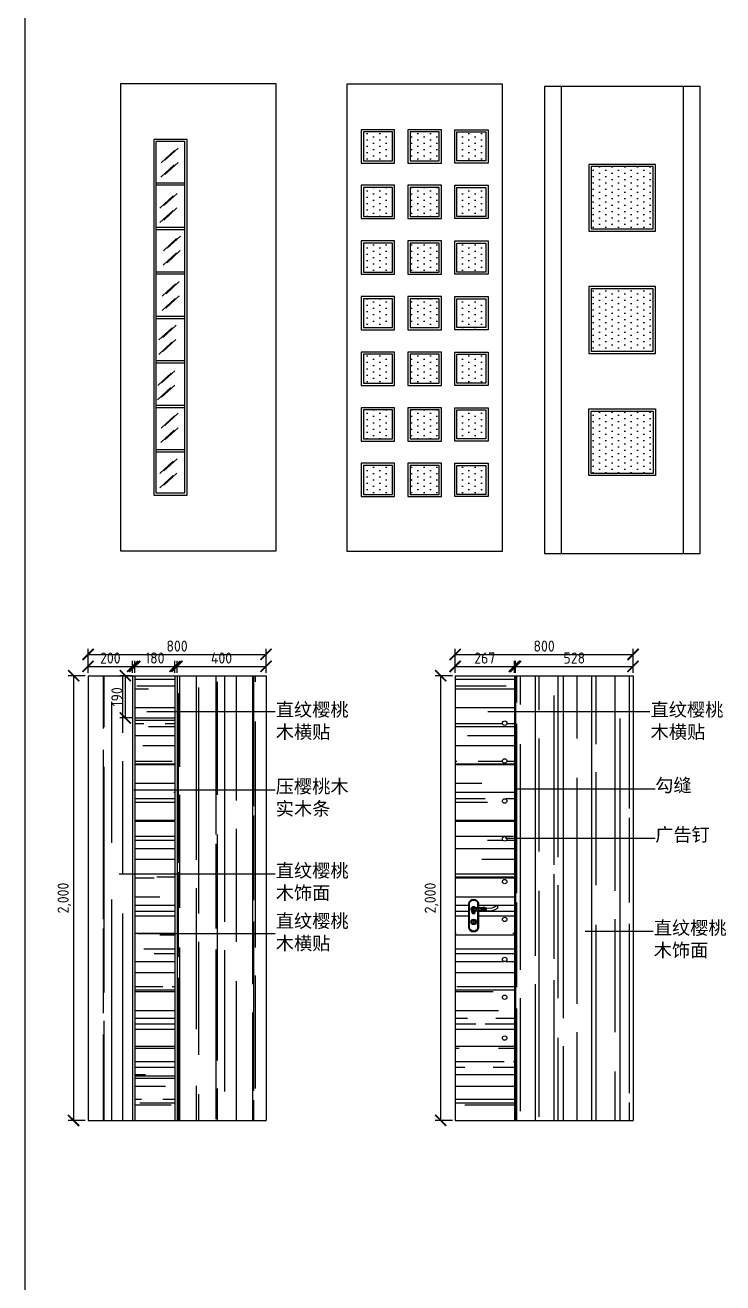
# Model space of a CAD drawing. Extents: x -42728 to 99010, y -18674 to 47645.
# Drawn here: x 5720 to 8857, y 569 to 6225 of the extents above; entities that cross this region are included whole.
import ezdxf

# ---------------------------------------------------------------- set-up
doc = ezdxf.new("R2010")
doc.units = 0
doc.header["$LTSCALE"] = 100
doc.header["$MEASUREMENT"] = 0
doc.linetypes.add('DASHDOT', pattern=[1, 0.5, -0.25, 0, -0.25])
doc.layers.get('0').update_dxf_attribs({"linetype": 'CONTINUOUS'})
doc.layers.get('DEFPOINTS').update_dxf_attribs({"linetype": 'CONTINUOUS'})
for name, color, linetype in [('01', 3, 'CONTINUOUS'), ('AXIS', 1, 'DASHDOT'), ('CUANG', 4, 'CONTINUOUS'), ('DIMIAN', 8, 'CONTINUOUS'), ('DOOR', 3, 'CONTINUOUS'), ('JIAJU', 7, 'CONTINUOUS'), ('抽屉滑道', 7, 'CONTINUOUS')]:
    doc.layers.add(name, color=color, linetype=linetype)
doc.styles.get("Standard").update_dxf_attribs({"font": 'ISOCP'})
doc.styles.add('STYLE1', font='simhei.ttf')
doc.dimstyles.get("Standard").update_dxf_attribs({"dimtxt": 2.5, "dimasz": 2.5, "dimexe": 1.25, "dimexo": 0.625, "dimtad": 1, "dimdec": 4, "dimdsep": 46, "dimlunit": 6, "dimtxsty": 'Standard', "dimcen": 2.5, "dimadec": 0, "dimazin": 0, "dimtfac": 1, "dimtdec": 4, "dimtmove": 0, "dimatfit": 3, "dimfxl": 1, "dimtolj": 1, "dimtzin": 0, "dimarcsym": 0})
pattern_1 = [(90, (-113.91, -526.36), (-127, 279.4), [1905, -254, 635, -127]), (90, (-177.41, -357.45), (-168.91, -127), [381, -41.91, 762, -95.25]), (90, (-221.86, -462.86), (-85.09, 660.4), [1016, -177.8, 508, -127])]
pattern_2 = [(0, (-113.91, -526.36), (279.4, 127), [1905, -254, 635, -127]), (0, (55, -462.86), (-127, 168.91), [381, -41.91, 762, -95.25]), (0, (-50.41, -418.41), (660.4, 85.09), [1016, -177.8, 508, -127])]
pattern_3 = [(90, (-867464.437, -898639.87), (-28.575, 14.2875), [0, -28.575])]

# ---------------------------------------------------------------- blocks, each defined once
blk = doc.blocks.new('_ARCHTICK')
at = {"color": 0, "linetype": 'ByBlock', "const_width": 0.15}
blk.add_lwpolyline([(-0.5, -0.5), (0.5, 0.5)], dxfattribs=at)
blk = doc.blocks.new('*D806')
at = {"color": 252, "linetype": 'ByBlock', "transparency": 16777216}
for p, q in [((1765.6, 2027.7), (1687.9, 2027.7)), ((1712.9, 2027.7), (1712.9, 27.7)), ((1765.6, 27.7), (1687.9, 27.7))]:
    blk.add_line(p, q, dxfattribs=at)
at = {"layer": 'DEFPOINTS', "color": 0, "linetype": 'ByBlock', "transparency": 16777216}
for p in [(1778.1, 2027.7), (1712.9, 27.7), (1778.1, 27.7)]:
    blk.add_point(p, dxfattribs=at)
at = {"color": 252, "linetype": 'ByBlock', "transparency": 16777216, "xscale": 50, "yscale": 50, "zscale": 50}
for p, rotation in [((1712.9, 2027.7), 90), ((1712.9, 27.7), 270)]:
    blk.add_blockref('_ARCHTICK', p, dxfattribs=dict(at, rotation=rotation))
at = {"color": 2, "linetype": 'ByBlock', "transparency": 16777216, "insert": (1671.7, 1027.7), "char_height": 50, "attachment_point": 5, "rotation": 90}
blk.add_mtext('\\A1;2,000', dxfattribs=at)
blk = doc.blocks.new('*D807')
at = {"color": 252, "linetype": 'ByBlock', "transparency": 16777216}
for p, q in [((115.2, 2027.7), (37.5, 2027.7)), ((62.5, 2027.7), (62.5, 27.7)), ((115.2, 27.7), (37.5, 27.7))]:
    blk.add_line(p, q, dxfattribs=at)
at = {"layer": 'DEFPOINTS', "color": 0, "linetype": 'ByBlock', "transparency": 16777216}
for p in [(127.7, 2027.7), (62.5, 27.7), (127.7, 27.7)]:
    blk.add_point(p, dxfattribs=at)
at = {"color": 252, "linetype": 'ByBlock', "transparency": 16777216, "xscale": 50, "yscale": 50, "zscale": 50}
for p, rotation in [((62.5, 2027.7), 90), ((62.5, 27.7), 270)]:
    blk.add_blockref('_ARCHTICK', p, dxfattribs=dict(at, rotation=rotation))
at = {"color": 2, "linetype": 'ByBlock', "transparency": 16777216, "insert": (21.2, 1027.7), "char_height": 50, "attachment_point": 5, "rotation": 90}
blk.add_mtext('\\A1;2,000', dxfattribs=at)
blk = doc.blocks.new('*D808')
at = {"color": 252, "linetype": 'ByBlock', "transparency": 16777216}
for p, q in [((127.7, 2069.5), (127.7, 2148.4)), ((127.7, 2123.4), (927.7, 2123.4)), ((927.7, 2069.5), (927.7, 2148.4))]:
    blk.add_line(p, q, dxfattribs=at)
at = {"layer": 'DEFPOINTS', "color": 0, "linetype": 'ByBlock', "transparency": 16777216}
for p in [(927.7, 2123.4), (127.7, 2057), (927.7, 2057)]:
    blk.add_point(p, dxfattribs=at)
at = {"color": 252, "linetype": 'ByBlock', "transparency": 16777216, "xscale": 50, "yscale": 50, "zscale": 50, "rotation": 180}
blk.add_blockref('_ARCHTICK', (127.7, 2123.4), dxfattribs=at)
at = {"color": 252, "linetype": 'ByBlock', "transparency": 16777216, "xscale": 50, "yscale": 50, "zscale": 50}
blk.add_blockref('_ARCHTICK', (927.7, 2123.4), dxfattribs=at)
at = {"color": 2, "linetype": 'ByBlock', "transparency": 16777216, "insert": (527.7, 2160.9), "char_height": 50, "attachment_point": 5}
blk.add_mtext('\\A1;800', dxfattribs=at)
blk = doc.blocks.new('*D809')
at = {"color": 252, "linetype": 'ByBlock', "transparency": 16777216}
for p, q in [((527.7, 2040.2), (527.7, 2094.7)), ((927.7, 2040.2), (927.7, 2094.7)), ((527.7, 2069.7), (927.7, 2069.7))]:
    blk.add_line(p, q, dxfattribs=at)
at = {"layer": 'DEFPOINTS', "color": 0, "linetype": 'ByBlock', "transparency": 16777216}
for p in [(927.7, 2069.7), (527.7, 2027.7), (927.7, 2027.7)]:
    blk.add_point(p, dxfattribs=at)
at = {"color": 252, "linetype": 'ByBlock', "transparency": 16777216, "xscale": 50, "yscale": 50, "zscale": 50, "rotation": 180}
blk.add_blockref('_ARCHTICK', (527.7, 2069.7), dxfattribs=at)
at = {"color": 252, "linetype": 'ByBlock', "transparency": 16777216, "xscale": 50, "yscale": 50, "zscale": 50}
blk.add_blockref('_ARCHTICK', (927.7, 2069.7), dxfattribs=at)
at = {"color": 2, "linetype": 'ByBlock', "transparency": 16777216, "insert": (727.7, 2107.2), "char_height": 50, "attachment_point": 5}
blk.add_mtext('\\A1;400', dxfattribs=at)
blk = doc.blocks.new('*D810')
at = {"color": 252, "linetype": 'ByBlock', "transparency": 16777216}
for p, q in [((127.7, 2040.2), (127.7, 2094.7)), ((327.7, 2040.2), (327.7, 2094.7)), ((127.7, 2069.7), (327.7, 2069.7))]:
    blk.add_line(p, q, dxfattribs=at)
at = {"layer": 'DEFPOINTS', "color": 0, "linetype": 'ByBlock', "transparency": 16777216}
for p in [(327.7, 2069.7), (127.7, 2027.7), (327.7, 2027.7)]:
    blk.add_point(p, dxfattribs=at)
at = {"color": 252, "linetype": 'ByBlock', "transparency": 16777216, "xscale": 50, "yscale": 50, "zscale": 50, "rotation": 180}
blk.add_blockref('_ARCHTICK', (127.7, 2069.7), dxfattribs=at)
at = {"color": 252, "linetype": 'ByBlock', "transparency": 16777216, "xscale": 50, "yscale": 50, "zscale": 50}
blk.add_blockref('_ARCHTICK', (327.7, 2069.7), dxfattribs=at)
at = {"color": 2, "linetype": 'ByBlock', "transparency": 16777216, "insert": (227.7, 2107.2), "char_height": 50, "attachment_point": 5}
blk.add_mtext('\\A1;200', dxfattribs=at)
blk = doc.blocks.new('*D811')
at = {"color": 252, "linetype": 'ByBlock', "transparency": 16777216}
for p, q in [((337.7, 2040.2), (337.7, 2094.7)), ((517.7, 2040.2), (517.7, 2094.7)), ((337.7, 2069.7), (517.7, 2069.7))]:
    blk.add_line(p, q, dxfattribs=at)
at = {"layer": 'DEFPOINTS', "color": 0, "linetype": 'ByBlock', "transparency": 16777216}
for p in [(517.7, 2069.7), (337.7, 2027.7), (517.7, 2027.7)]:
    blk.add_point(p, dxfattribs=at)
at = {"color": 252, "linetype": 'ByBlock', "transparency": 16777216, "xscale": 50, "yscale": 50, "zscale": 50, "rotation": 180}
blk.add_blockref('_ARCHTICK', (337.7, 2069.7), dxfattribs=at)
at = {"color": 252, "linetype": 'ByBlock', "transparency": 16777216, "xscale": 50, "yscale": 50, "zscale": 50}
blk.add_blockref('_ARCHTICK', (517.7, 2069.7), dxfattribs=at)
at = {"color": 2, "linetype": 'ByBlock', "transparency": 16777216, "insert": (427.7, 2107.2), "char_height": 50, "attachment_point": 5}
blk.add_mtext('\\A1;180', dxfattribs=at)
blk = doc.blocks.new('*D812')
at = {"color": 252, "linetype": 'ByBlock', "transparency": 16777216}
for p, q in [((325.2, 2027.7), (269.9, 2027.7)), ((294.9, 2027.7), (294.9, 1837.7)), ((325.2, 1837.7), (269.9, 1837.7))]:
    blk.add_line(p, q, dxfattribs=at)
at = {"layer": 'DEFPOINTS', "color": 0, "linetype": 'ByBlock', "transparency": 16777216}
for p in [(337.7, 2027.7), (294.9, 1837.7), (337.7, 1837.7)]:
    blk.add_point(p, dxfattribs=at)
at = {"color": 252, "linetype": 'ByBlock', "transparency": 16777216, "xscale": 50, "yscale": 50, "zscale": 50}
for p, rotation in [((294.9, 2027.7), 90), ((294.9, 1837.7), 270)]:
    blk.add_blockref('_ARCHTICK', p, dxfattribs=dict(at, rotation=rotation))
at = {"color": 2, "linetype": 'ByBlock', "transparency": 16777216, "insert": (257.4, 1932.7), "char_height": 50, "attachment_point": 5, "rotation": 90}
blk.add_mtext('\\A1;190', dxfattribs=at)
blk = doc.blocks.new('*D813')
at = {"color": 252, "linetype": 'ByBlock', "transparency": 16777216}
for p, q in [((1778.1, 2040.2), (1778.1, 2094.7)), ((2044.8, 2040.2), (2044.8, 2094.7)), ((1778.1, 2069.7), (2044.8, 2069.7))]:
    blk.add_line(p, q, dxfattribs=at)
at = {"layer": 'DEFPOINTS', "color": 0, "linetype": 'ByBlock', "transparency": 16777216}
for p in [(2044.8, 2069.7), (1778.1, 2027.7), (2044.8, 2027.7)]:
    blk.add_point(p, dxfattribs=at)
at = {"color": 252, "linetype": 'ByBlock', "transparency": 16777216, "xscale": 50, "yscale": 50, "zscale": 50, "rotation": 180}
blk.add_blockref('_ARCHTICK', (1778.1, 2069.7), dxfattribs=at)
at = {"color": 252, "linetype": 'ByBlock', "transparency": 16777216, "xscale": 50, "yscale": 50, "zscale": 50}
blk.add_blockref('_ARCHTICK', (2044.8, 2069.7), dxfattribs=at)
at = {"color": 2, "linetype": 'ByBlock', "transparency": 16777216, "insert": (1911.4, 2107.2), "char_height": 50, "attachment_point": 5}
blk.add_mtext('\\A1;267', dxfattribs=at)
blk = doc.blocks.new('*D814')
at = {"color": 252, "linetype": 'ByBlock', "transparency": 16777216}
for p, q in [((2049.8, 2040.2), (2049.8, 2094.7)), ((2578.1, 2040.2), (2578.1, 2094.7)), ((2049.8, 2069.7), (2578.1, 2069.7))]:
    blk.add_line(p, q, dxfattribs=at)
at = {"layer": 'DEFPOINTS', "color": 0, "linetype": 'ByBlock', "transparency": 16777216}
for p in [(2578.1, 2069.7), (2049.8, 2027.7), (2578.1, 2027.7)]:
    blk.add_point(p, dxfattribs=at)
at = {"color": 252, "linetype": 'ByBlock', "transparency": 16777216, "xscale": 50, "yscale": 50, "zscale": 50, "rotation": 180}
blk.add_blockref('_ARCHTICK', (2049.8, 2069.7), dxfattribs=at)
at = {"color": 252, "linetype": 'ByBlock', "transparency": 16777216, "xscale": 50, "yscale": 50, "zscale": 50}
blk.add_blockref('_ARCHTICK', (2578.1, 2069.7), dxfattribs=at)
at = {"color": 2, "linetype": 'ByBlock', "transparency": 16777216, "insert": (2313.9, 2107.2), "char_height": 50, "attachment_point": 5}
blk.add_mtext('\\A1;528', dxfattribs=at)
blk = doc.blocks.new('*D815')
at = {"color": 252, "linetype": 'ByBlock', "transparency": 16777216}
for p, q in [((1778.1, 2069.5), (1778.1, 2148.4)), ((1778.1, 2123.4), (2578.1, 2123.4)), ((2578.1, 2069.5), (2578.1, 2148.4))]:
    blk.add_line(p, q, dxfattribs=at)
at = {"layer": 'DEFPOINTS', "color": 0, "linetype": 'ByBlock', "transparency": 16777216}
for p in [(2578.1, 2123.4), (1778.1, 2057), (2578.1, 2057)]:
    blk.add_point(p, dxfattribs=at)
at = {"color": 252, "linetype": 'ByBlock', "transparency": 16777216, "xscale": 50, "yscale": 50, "zscale": 50, "rotation": 180}
blk.add_blockref('_ARCHTICK', (1778.1, 2123.4), dxfattribs=at)
at = {"color": 252, "linetype": 'ByBlock', "transparency": 16777216, "xscale": 50, "yscale": 50, "zscale": 50}
blk.add_blockref('_ARCHTICK', (2578.1, 2123.4), dxfattribs=at)
at = {"color": 2, "linetype": 'ByBlock', "transparency": 16777216, "insert": (2178.1, 2160.9), "char_height": 50, "attachment_point": 5}
blk.add_mtext('\\A1;800', dxfattribs=at)
blk = doc.blocks.new('WM-13')
at = {"layer": 'DIMIAN'}
for p, q in [((200.5, 1756.3), (260, 1811.2)), ((183.2, 1745), (242.7, 1799.9)), ((182.4, 1680.3), (241.9, 1735.2)), ((199.7, 1691.6), (259.2, 1746.5)), ((178, 1540.7), (237.5, 1595.7)), ((195.4, 1552), (254.9, 1606.9)), ((177.3, 1476), (236.8, 1530.9)), ((194.6, 1487.3), (254.1, 1542.2)), ((210.5, 1360.3), (270, 1415.2)), ((193.2, 1349), (252.7, 1403.9)), ((192.4, 1284.3), (252, 1339.2)), ((209.8, 1295.6), (269.3, 1350.5)), ((188.1, 1144.7), (247.6, 1199.7)), ((205.4, 1156), (264.9, 1210.9)), ((187.3, 1080), (246.8, 1134.9)), ((204.6, 1091.3), (264.2, 1146.2)), ((173.1, 948), (232.6, 1002.9)), ((190.5, 959.3), (250, 1014.2)), ((172.4, 883.3), (231.9, 938.2)), ((189.7, 894.6), (249.2, 949.5)), ((168, 743.7), (227.5, 798.7)), ((185.3, 755), (244.8, 809.9)), ((184.6, 690.3), (244.1, 745.2)), ((167.2, 679), (226.8, 733.9)), ((183.2, 552), (242.7, 606.9)), ((200.5, 563.3), (260, 618.2)), ((182.4, 487.3), (241.9, 542.2)), ((199.7, 498.6), (259.2, 553.5)), ((178, 347.7), (237.5, 402.7)), ((195.4, 359), (254.9, 414)), ((194.6, 294.3), (254.1, 349.2)), ((177.3, 283), (236.8, 338))]:
    blk.add_line(p, q, dxfattribs=at)
at = {"layer": 'JIAJU'}
for p, q in [((700, 2100), (0, 2100)), ((0, 2100), (0, 0)), ((700, 0), (700, 2100)), ((150, 1850), (150, 250)), ((300, 1850), (150, 1850)), ((160, 1840), (160, 260)), ((290, 1840), (160, 1840)), ((290, 260), (290, 1840)), ((300, 250), (300, 1850)), ((160, 1655), (290, 1655)), ((160, 1645), (290, 1645)), ((160, 1455), (290, 1455)), ((160, 1445), (290, 1445)), ((160, 1255), (290, 1255)), ((160, 1245), (290, 1245)), ((160, 1055), (290, 1055)), ((160, 1045), (290, 1045)), ((160, 855), (290, 855)), ((160, 845), (290, 845)), ((160, 655), (290, 655)), ((160, 645), (290, 645)), ((160, 455), (290, 455)), ((160, 445), (290, 445)), ((150, 250), (300, 250)), ((160, 260), (290, 260)), ((0, 0), (700, 0))]:
    blk.add_line(p, q, dxfattribs=at)
blk = doc.blocks.new('WM-5')
at = {"layer": 'DIMIAN'}
h = blk.add_hatch(dxfattribs=at)
h.set_pattern_fill('DOTS,_O', color=256, scale=18, angle=90)
h.set_pattern_definition(pattern_3)
h.paths.add_polyline_path([(488.8, 1740), (208.8, 1740), (208.8, 1460), (488.8, 1460)])
h = blk.add_hatch(dxfattribs=at)
h.set_pattern_fill('DOTS,_O', color=256, scale=18, angle=90)
h.set_pattern_definition(pattern_3)
h.paths.add_polyline_path([(208.8, 1190), (208.8, 910), (488.8, 910), (488.8, 1190)])
h = blk.add_hatch(dxfattribs=at)
h.set_pattern_fill('DOTS,_O', color=256, scale=18, angle=90)
h.set_pattern_definition([(270, (-867464.437, 900739.87), (-28.575, -14.2875), [0, -28.575])])
h.paths.add_polyline_path([(488.8, 640), (208.8, 640), (208.8, 360), (488.8, 360)])
at = {"layer": 'JIAJU'}
for p, q in [((0, 2100), (0, 0)), ((700, 2100), (0, 2100)), ((75, 2100), (75, 0)), ((625, 0), (625, 2100)), ((700, 0), (700, 2100)), ((0, 0), (700, 0))]:
    blk.add_line(p, q, dxfattribs=at)
for points in [[(198.8, 1450), (498.8, 1450), (498.8, 1750), (198.8, 1750)], [(208.8, 1460), (488.8, 1460), (488.8, 1740), (208.8, 1740)], [(198.8, 900), (498.8, 900), (498.8, 1200), (198.8, 1200)], [(208.8, 910), (488.8, 910), (488.8, 1190), (208.8, 1190)], [(198.8, 650), (498.8, 650), (498.8, 350), (198.8, 350)], [(208.8, 640), (488.8, 640), (488.8, 360), (208.8, 360)]]:
    blk.add_lwpolyline(points, close=True, dxfattribs=at)
blk = doc.blocks.new('WM-6')
at = {"layer": 'DIMIAN'}
h = blk.add_hatch(dxfattribs=at)
h.set_pattern_fill('DOTS,_O', color=256, scale=18, angle=90)
h.set_pattern_definition([(90, (-865051.527, -896075.44), (-28.575, 14.2875), [0, -28.575])])
h.paths.add_polyline_path([(495, 1755.7), (625, 1755.7), (625, 1885.7), (495, 1885.7)])
h.paths.add_polyline_path([(415, 1885.7), (285, 1885.7), (285, 1755.7), (415, 1755.7)])
h.paths.add_polyline_path([(205, 1885.7), (75, 1885.7), (75, 1755.7), (205, 1755.7)])
h.paths.add_polyline_path([(205, 1635.7), (75, 1635.7), (75, 1505.7), (205, 1505.7)])
h.paths.add_polyline_path([(285, 1505.7), (415, 1505.7), (415, 1635.7), (285, 1635.7)])
h.paths.add_polyline_path([(495, 1505.7), (625, 1505.7), (625, 1635.7), (495, 1635.7)])
h.paths.add_polyline_path([(495, 1385.7), (495, 1255.7), (625, 1255.7), (625, 1385.7)])
h.paths.add_polyline_path([(285, 1255.7), (415, 1255.7), (415, 1385.7), (285, 1385.7)])
h.paths.add_polyline_path([(75, 1255.7), (205, 1255.7), (205, 1385.7), (75, 1385.7)])
h.paths.add_polyline_path([(75, 1005.7), (205, 1005.7), (205, 1135.7), (75, 1135.7)])
h.paths.add_polyline_path([(285, 1005.7), (415, 1005.7), (415, 1135.7), (285, 1135.7)])
h.paths.add_polyline_path([(625, 1135.7), (495, 1135.7), (495, 1005.7), (625, 1005.7)])
h.paths.add_polyline_path([(625, 755.7), (625, 885.7), (495, 885.7), (495, 755.7)])
h.paths.add_polyline_path([(415, 755.7), (415, 885.7), (285, 885.7), (285, 755.7)])
h.paths.add_polyline_path([(205, 755.7), (205, 885.7), (75, 885.7), (75, 755.7)])
h.paths.add_polyline_path([(75, 635.7), (75, 505.7), (205, 505.7), (205, 635.7)])
h.paths.add_polyline_path([(285, 505.7), (415, 505.7), (415, 635.7), (285, 635.7)])
h.paths.add_polyline_path([(495, 505.7), (625, 505.7), (625, 635.7), (495, 635.7)])
h.paths.add_polyline_path([(495, 255.7), (625, 255.7), (625, 385.7), (495, 385.7)])
h.paths.add_polyline_path([(415, 385.7), (285, 385.7), (285, 255.7), (415, 255.7)])
h.paths.add_polyline_path([(75, 385.7), (75, 255.7), (205, 255.7), (205, 385.7)])
at = {"layer": 'CUANG'}
for points in [[(75, 1755.7), (205, 1755.7), (205, 1885.7), (75, 1885.7)], [(285, 1755.7), (415, 1755.7), (415, 1885.7), (285, 1885.7)], [(625, 1755.7), (495, 1755.7), (495, 1885.7), (625, 1885.7)], [(75, 1505.7), (205, 1505.7), (205, 1635.7), (75, 1635.7)], [(285, 1505.7), (415, 1505.7), (415, 1635.7), (285, 1635.7)], [(625, 1505.7), (495, 1505.7), (495, 1635.7), (625, 1635.7)], [(75, 1255.7), (205, 1255.7), (205, 1385.7), (75, 1385.7)], [(285, 1255.7), (415, 1255.7), (415, 1385.7), (285, 1385.7)], [(625, 1255.7), (495, 1255.7), (495, 1385.7), (625, 1385.7)], [(75, 1005.7), (205, 1005.7), (205, 1135.7), (75, 1135.7)], [(285, 1005.7), (415, 1005.7), (415, 1135.7), (285, 1135.7)], [(625, 1005.7), (495, 1005.7), (495, 1135.7), (625, 1135.7)], [(75, 755.7), (205, 755.7), (205, 885.7), (75, 885.7)], [(285, 755.7), (415, 755.7), (415, 885.7), (285, 885.7)], [(625, 755.7), (495, 755.7), (495, 885.7), (625, 885.7)], [(75, 505.7), (205, 505.7), (205, 635.7), (75, 635.7)], [(285, 505.7), (415, 505.7), (415, 635.7), (285, 635.7)], [(625, 505.7), (495, 505.7), (495, 635.7), (625, 635.7)], [(75, 255.7), (205, 255.7), (205, 385.7), (75, 385.7)], [(285, 255.7), (415, 255.7), (415, 385.7), (285, 385.7)], [(625, 255.7), (495, 255.7), (495, 385.7), (625, 385.7)]]:
    blk.add_lwpolyline(points, close=True, dxfattribs=at)
at = {"layer": 'JIAJU'}
for p, q in [((0, 2100), (0, 0)), ((700, 2100), (0, 2100)), ((700, 0), (700, 2100)), ((0, 0), (700, 0))]:
    blk.add_line(p, q, dxfattribs=at)
for points in [[(65, 1745.7), (215, 1745.7), (215, 1895.7), (65, 1895.7)], [(275, 1745.7), (425, 1745.7), (425, 1895.7), (275, 1895.7)], [(635, 1745.7), (485, 1745.7), (485, 1895.7), (635, 1895.7)], [(65, 1495.7), (215, 1495.7), (215, 1645.7), (65, 1645.7)], [(275, 1495.7), (425, 1495.7), (425, 1645.7), (275, 1645.7)], [(635, 1495.7), (485, 1495.7), (485, 1645.7), (635, 1645.7)], [(65, 1245.7), (215, 1245.7), (215, 1395.7), (65, 1395.7)], [(275, 1245.7), (425, 1245.7), (425, 1395.7), (275, 1395.7)], [(635, 1245.7), (485, 1245.7), (485, 1395.7), (635, 1395.7)], [(65, 995.7), (215, 995.7), (215, 1145.7), (65, 1145.7)], [(275, 995.7), (425, 995.7), (425, 1145.7), (275, 1145.7)], [(635, 995.7), (485, 995.7), (485, 1145.7), (635, 1145.7)], [(65, 745.7), (215, 745.7), (215, 895.7), (65, 895.7)], [(275, 745.7), (425, 745.7), (425, 895.7), (275, 895.7)], [(635, 745.7), (485, 745.7), (485, 895.7), (635, 895.7)], [(65, 495.7), (215, 495.7), (215, 645.7), (65, 645.7)], [(275, 495.7), (425, 495.7), (425, 645.7), (275, 645.7)], [(635, 495.7), (485, 495.7), (485, 645.7), (635, 645.7)], [(65, 245.7), (215, 245.7), (215, 395.7), (65, 395.7)], [(275, 245.7), (425, 245.7), (425, 395.7), (275, 395.7)], [(635, 245.7), (485, 245.7), (485, 395.7), (635, 395.7)]]:
    blk.add_lwpolyline(points, close=True, dxfattribs=at)
blk = doc.blocks.new('A$C55FE6591')
at = {"layer": 'DIMIAN'}
for name, p in [('WM-13', (0, 25.2)), ('WM-6', (1018, 23)), ('WM-5', (1907.4, 13))]:
    blk.add_blockref(name, p, dxfattribs=at)
blk = doc.blocks.new('A$C43F7102F')
at = {"layer": 'AXIS'}
h = blk.add_hatch(dxfattribs=at)
h.set_pattern_fill('AR-RROOF', color=256, scale=5, angle=90, style=0)
h.set_pattern_definition(pattern_1)
h.paths.add_polyline_path([(927.7, 1866.9), (527.7, 1866.9), (527.7, 1515), (927.7, 1515)])
h.paths.add_polyline_path([(927.7, 1866.9), (927.7, 2027.7), (527.7, 2027.7), (527.7, 1866.9)])
h.paths.add_polyline_path([(527.7, 1515), (527.7, 1136.3), (927.7, 1136.3), (927.7, 1515)])
h.paths.add_polyline_path([(927.7, 868.7), (927.7, 1136.3), (527.7, 1136.3), (527.7, 868.7)])
h.paths.add_polyline_path([(527.7, 868.7), (527.7, 27.7), (927.7, 27.7), (927.7, 868.7)])
h.paths.add_polyline_path([(327.7, 2027.7), (127.7, 2027.7), (127.7, 27.7), (327.7, 27.7)])
h.paths.add_polyline_path([(219.9, 1880), (219.9, 1985.3), (294.9, 1985.3), (294.9, 1880)], flags=24)
h = blk.add_hatch(dxfattribs=at)
h.set_pattern_fill('AR-RROOF', color=256, scale=5, style=0)
h.set_pattern_definition(pattern_2)
h.paths.add_polyline_path([(337.7, 1837.7), (517.7, 1837.7), (517.7, 2027.7), (337.7, 2027.7)])
h.paths.add_polyline_path([(337.7, 1515), (517.7, 1515), (517.7, 1827.7), (337.7, 1827.7)])
h.paths.add_polyline_path([(337.7, 1136.3), (517.7, 1136.3), (517.7, 1515), (337.7, 1515)])
h.paths.add_polyline_path([(337.7, 227.7), (517.7, 227.7), (517.7, 1136.3), (337.7, 1136.3)])
h.paths.add_polyline_path([(337.7, 217.7), (337.7, 27.7), (517.7, 27.7), (517.7, 217.7)])
h = blk.add_hatch(dxfattribs=at)
h.set_pattern_fill('AR-RROOF', color=256, scale=5, style=0)
h.set_pattern_definition(pattern_2)
h.paths.add_polyline_path([(1778.1, 27.7), (2044.8, 27.7), (2044.8, 1127.7), (2044.8, 2027.7), (1778.1, 2027.7)])
h.paths.add_polyline_path([(1990.8, 1294.1, -1), (2010.8, 1294.1, -1)], flags=16)
h.paths.add_polyline_path([(2010.8, 1101.7, -1), (1990.8, 1101.7, -1)], flags=16)
h.paths.add_polyline_path([(1882.8, 1004.7), (1882.8, 983.6), (1902.2, 983.6, -0.298217), (1903.8, 984.7), (1912.6, 984.7), (1912.6, 983.6), (1919.6, 983.6), (1919.6, 969.7, 0.180975), (1967.6, 980.1, 293.171555), (1967.6, 980.1, -0.180887), (1919.6, 969.7), (1912.4, 969.7, -0.298217), (1910.8, 968.6), (1902.1, 968.6), (1902.1, 969.7), (1882.8, 969.7), (1882.8, 892.7, -0.802414), (1839.3, 892.7), (1839.3, 1004.7, -0.802414)], flags=16)
h.paths.add_polyline_path([(1856.9, 965.8), (1856.9, 968.9, -0.040196), (1855.7, 969.7)], flags=0)
h.paths.add_polyline_path([(1895.8, 979.5, -1), (1895.8, 973.7), (1862.1, 973.7, -1), (1862.1, 979.5)], flags=16)
h.paths.add_polyline_path([(1990.8, 1464.1, -1), (2010.8, 1464.1, -1)], flags=16)
h.paths.add_polyline_path([(1873.3, 920.7, -1), (1848.8, 920.7, -1)], flags=0)
h.paths.add_polyline_path([(1869.8, 920.7, -1), (1852.3, 920.7, -1)], flags=0)
edge = h.paths.add_edge_path(flags=0)
edge.add_ellipse((1861.1, 920.7), major_axis=(0, 4.4), ratio=0.325113, start_angle=0, end_angle=360)
h.paths.add_polyline_path([(2010.8, 931.7, -1), (1990.8, 931.7, -1)], flags=16)
h.paths.add_polyline_path([(1990.8, 1644.1, -1), (2010.8, 1644.1, -1)], flags=16)
h.paths.add_polyline_path([(2010.8, 751.7, -1), (1990.8, 751.7, -1)], flags=16)
h.paths.add_polyline_path([(1990.8, 1814.1, -1), (2010.8, 1814.1, -1)], flags=16)
h.paths.add_polyline_path([(2010.8, 581.7, -1), (1990.8, 581.7, -1)], flags=16)
h.paths.add_polyline_path([(2010.8, 398, -1), (1990.8, 398, -1)], flags=16)
h.paths.add_polyline_path([(1885.6, 977.9), (1864.6, 977.9), (1864.6, 974.7), (1885.6, 974.7)], flags=8)
h = blk.add_hatch(dxfattribs=at)
h.set_pattern_fill('AR-RROOF', color=256, scale=5, angle=90, style=0)
h.set_pattern_definition(pattern_1)
h.paths.add_polyline_path([(2578.1, 2027.7), (2049.8, 2027.7), (2049.8, 1296.9), (2578.1, 1296.9)])
h.paths.add_polyline_path([(2049.8, 1296.9), (2049.8, 1127.7), (2049.8, 27.7), (2578.1, 27.7), (2578.1, 1296.9)])
at = {"layer": 'DOOR', "ltscale": 1200}
h = blk.add_hatch(dxfattribs=at)
h.set_pattern_fill('TRIANG', color=3, scale=20, style=0)
h.set_pattern_definition([(60, (-77440.22, -22696.8723), (-1.3125, 2.273316683), [1.3125, -1.3125]), (120, (-77440.22, -22696.8723), (-2.625, 1e-09), [1.3125, -1.3125]), (7e-15, (-77440.8762, -22695.7357), (1.3125, 2.27331668), [1.3125, -1.3125])])
h.paths.add_polyline_path([(1912.6, 982.9, 0.414214), (1910.8, 984.7), (1903.8, 984.7, 0.414214), (1902.1, 982.9), (1902.1, 970.4, 0.414214), (1903.8, 968.6), (1910.8, 968.6, 0.414214), (1912.6, 970.4)])
for p, q in [((127.7, 2027.7), (127.7, 27.7)), ((127.7, 2027.7), (927.7, 2027.7)), ((327.7, 2027.7), (327.7, 27.7)), ((337.7, 2027.7), (337.7, 27.7)), ((517.7, 2027.7), (517.7, 27.7)), ((527.7, 2027.7), (527.7, 27.7)), ((927.7, 2027.7), (927.7, 27.7)), ((1778.1, 2027.7), (1778.1, 27.7)), ((1778.1, 2027.7), (2578.1, 2027.7)), ((2044.8, 2027.7), (2044.8, 1127.7)), ((2049.8, 2027.7), (2049.8, 1127.7)), ((2578.1, 2027.7), (2578.1, 27.7)), ((391.4, 1866.9), (968.8, 1866.9)), ((1925, 1866.9), (2653.9, 1866.9)), ((337.7, 1837.7), (517.7, 1837.7)), ((337.7, 1827.7), (517.7, 1827.7)), ((333.4, 1515), (968.8, 1515)), ((2044.6, 1518.8), (2676.9, 1518.8)), ((2004, 1296.9), (2676.9, 1296.9)), ((266.8, 1136.3), (968.8, 1136.3)), ((2044.8, 1127.7), (2044.8, 27.7)), ((2049.8, 1127.7), (2049.8, 27.7)), ((351.8, 868.7), (968.8, 868.7)), ((2362.5, 878.8), (2668.3, 878.8)), ((337.7, 227.7), (517.7, 227.7)), ((337.7, 217.7), (517.7, 217.7)), ((127.7, 27.7), (927.7, 27.7)), ((1778.1, 27.7), (2578.1, 27.7))]:
    blk.add_line(p, q)
at = {"layer": '01', "ltscale": 1200}
blk.add_lwpolyline([(1965.5, 995.7, -0.645344), (1968.4, 994.4), (1968.4, 981.6, -0.257142), (1967.6, 980.1)], format="xyb", dxfattribs=at)
at = {"layer": '01'}
for centre in [(2000.8, 1814.1), (2000.8, 1644.1), (2000.8, 1464.1), (2000.8, 1294.1), (2000.8, 1101.7), (2000.8, 931.7), (2000.8, 751.7), (2000.8, 581.7), (2000.8, 398)]:
    blk.add_circle(centre, 10, dxfattribs=at)
at = {"layer": 'DOOR', "color": 3}
for points in [[(1882.8, 969.7), (1882.8, 892.7, -0.802414), (1839.3, 892.7), (1839.3, 1004.7, -0.802414), (1882.8, 1004.7)], [(1879.3, 969.7), (1879.3, 892.7, -0.764596), (1842.8, 892.7), (1842.8, 1004.7, -0.764596), (1879.3, 1004.7), (1879.3, 983.6)]]:
    blk.add_lwpolyline(points, format="xyb", dxfattribs=at)
at = {"layer": 'DOOR', "color": 3, "ltscale": 1200}
for points in [[(1871.2, 983.6, 1.170261), (1853.6, 966.9, 1.395068), (1868.5, 966.9, 0.078622), (1871.2, 969.7)], [(1866.4, 983.6, 1), (1855.7, 969.7), (1856.9, 965.8, 1.395068), (1865.2, 965.8), (1866.4, 969.7, 0.00017), (1866.4, 969.7)], [(1902.2, 983.6), (1857.5, 983.6, 0.414214), (1855.7, 981.9), (1855.7, 971.4, 0.414214), (1857.5, 969.7), (1902.2, 969.7)], [(1856.9, 969.8), (1856.9, 967.5, 0.414214), (1858.7, 965.8), (1863.5, 965.8, 0.414214), (1865.2, 967.5), (1865.2, 969.7)], [(1864.9, 983.6, 0.248261), (1863.5, 984.4), (1858.7, 984.4, 0.252304), (1857.2, 983.6, 0.252304)], [(1967.6, 980.1, -0.180887), (1919.6, 969.7), (1919.6, 983.6, 0.236923), (1965.5, 995.7, 0.236923)]]:
    blk.add_lwpolyline(points, format="xyb", dxfattribs=at)
for points in [[(1862.1, 973.7), (1895.8, 973.7, 1), (1895.8, 979.5), (1862.1, 979.5, 1)], [(1912.6, 982.9, 0.414214), (1910.8, 984.7), (1903.8, 984.7, 0.414214), (1902.1, 982.9), (1902.1, 970.4, 0.414214), (1903.8, 968.6), (1910.8, 968.6, 0.414214), (1912.6, 970.4)]]:
    blk.add_lwpolyline(points, format="xyb", close=True, dxfattribs=at)
at = {"layer": 'DOOR', "color": 3}
blk.add_lwpolyline([(1882.8, 1004.7), (1882.8, 983.6)], dxfattribs=at)
at = {"layer": 'DOOR', "color": 3, "ltscale": 1200}
for points in [[(1912.4, 983.6), (1919.6, 983.6)], [(1912.4, 969.7), (1919.6, 969.7)]]:
    blk.add_lwpolyline(points, dxfattribs=at)
for radius in [12.3, 8.78]:
    blk.add_circle((1861.1, 920.7), radius, dxfattribs=at)
blk.add_ellipse((1861.1, 920.7), major_axis=(0, 4.4), ratio=0.325113, start_param=3.141593, end_param=9.424778, dxfattribs=at)
at = {"char_height": 60, "width": 364.092, "attachment_point": 1, "style": 'STYLE1'}
for s, insert in [('{\\f黑体|b0|i0|c134|p2;直纹樱桃木横贴}', (971.6, 1905)), ('{\\f黑体|b0|i0|c134|p2;直纹樱桃木横贴}', (2656.7, 1905)), ('\\f黑体|b0|i0|c134|p2;压樱桃木实木条', (971.6, 1559.8)), ('\\f黑体|b0|i0|c134|p2;勾缝', (2677.7, 1565)), ('\\f黑体|b0|i0|c134|p2;广告钉', (2677.7, 1343)), ('{\\f黑体|b0|i0|c134|p2;直纹樱桃木饰面}', (971.6, 1181)), ('{\\f黑体|b0|i0|c134|p2;直纹樱桃木横贴}', (971.6, 954.7)), ('{\\f黑体|b0|i0|c134|p2;直纹樱桃木饰面}', (2671.2, 923.5))]:
    blk.add_mtext(s, dxfattribs=dict(at, insert=insert))
at = {"layer": 'DOOR', "color": 3, "text_generation_flag": 4}
blk.add_text('wrwrwrwr', height=3.5, rotation=180, dxfattribs=at).set_placement((1885.6, 975.1))
at = {"layer": '抽屉滑道', "color": 252}
for base, p1, p2, picture, middle in [((927.7, 2123.4), (127.7, 2057), (927.7, 2057), '*D808', (527.7, 2160.9)), ((2578.1, 2123.4), (1778.1, 2057), (2578.1, 2057), '*D815', (2178.1, 2160.9)), ((327.7, 2069.7), (127.7, 2027.7), (327.7, 2027.7), '*D810', (227.7, 2107.2)), ((517.7, 2069.7), (337.7, 2027.7), (517.7, 2027.7), '*D811', (427.7, 2107.2)), ((927.7, 2069.7), (527.7, 2027.7), (927.7, 2027.7), '*D809', (727.7, 2107.2)), ((2044.8, 2069.7), (1778.1, 2027.7), (2044.8, 2027.7), '*D813', (1911.4, 2107.2)), ((2578.1, 2069.7), (2049.8, 2027.7), (2578.1, 2027.7), '*D814', (2313.9, 2107.2))]:
    dim = blk.add_linear_dim(base=base, p1=p1, p2=p2, dimstyle='Standard', override={"dimscale": 20, "dimtxt": 2.5, "dimasz": 2.5, "dimexe": 1.25, "dimexo": 0.625, "dimgap": 0.625, "dimtad": 1, "dimtih": 0, "dimtoh": 0, "dimdec": 0, "dimzin": 8, "dimblk1": 'ARCHTICK', "dimblk2": 'ARCHTICK', "dimsah": 1, "dimcen": 2.5, "dimclrd": 252, "dimclre": 252, "dimclrt": 2, "dimtdec": 0, "dimtofl": 1}, dxfattribs=at)
    dim.commit()
    dim.dimension.update_dxf_attribs({"geometry": picture, "text_midpoint": middle})
for base, p1, p2, picture, middle in [((62.5, 27.7), (127.7, 2027.7), (127.7, 27.7), '*D807', (21.2, 1027.7)), ((294.9, 1837.7), (337.7, 2027.7), (337.7, 1837.7), '*D812', (257.4, 1932.7)), ((1712.9, 27.7), (1778.1, 2027.7), (1778.1, 27.7), '*D806', (1671.7, 1027.7))]:
    dim = blk.add_linear_dim(base=base, p1=p1, p2=p2, angle=90, dimstyle='Standard', override={"dimscale": 20, "dimtxt": 2.5, "dimasz": 2.5, "dimexe": 1.25, "dimexo": 0.625, "dimgap": 0.625, "dimtad": 1, "dimtih": 0, "dimtoh": 0, "dimdec": 0, "dimzin": 8, "dimblk1": 'ARCHTICK', "dimblk2": 'ARCHTICK', "dimsah": 1, "dimcen": 2.5, "dimclrd": 252, "dimclre": 252, "dimclrt": 2, "dimtdec": 0, "dimtofl": 1}, dxfattribs=at)
    dim.commit()
    dim.dimension.update_dxf_attribs({"geometry": picture, "text_midpoint": middle})

msp = doc.modelspace()

# ---------------------------------------------------------------- linework, layer by layer
msp.add_line((5720.2478, -5087.13862), (5720.2478, 17333.99018))

# ---------------------------------------------------------------- block references
for name, p in [('A$C55FE6591', (6148.49791, 3835.94486)), ('A$C43F7102F', (5875.4862, 1271.57721))]:
    msp.add_blockref(name, p)

doc.saveas('drawing.dxf')
